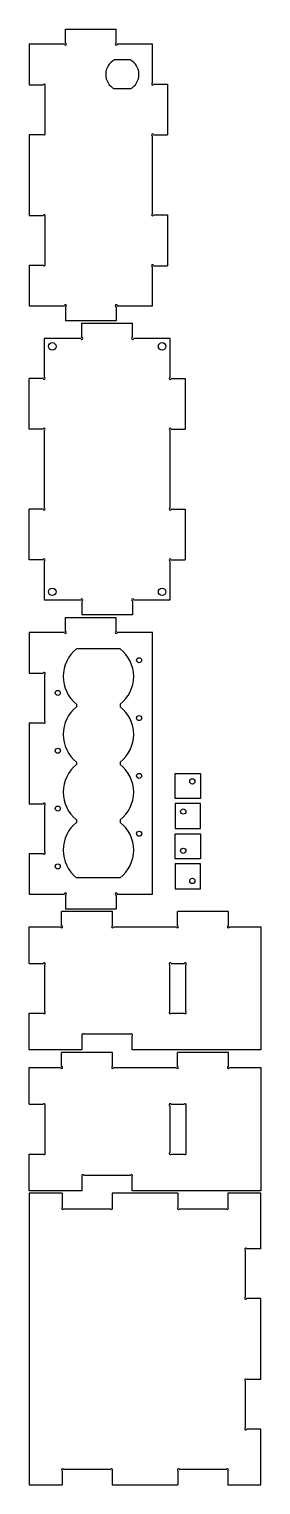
# Model space of a CAD drawing. Extents: x 0 to 92, y 0 to 579.
import ezdxf

# ---------------------------------------------------------------- set-up
doc = ezdxf.new("R2010")
doc.units = 0
for name, color, linetype in [('Shape2DView', 7, 'CONTINUOUS'), ('Shape2DView001', 7, 'CONTINUOUS'), ('Shape2DView002', 7, 'CONTINUOUS'), ('Shape2DView003', 7, 'CONTINUOUS'), ('Shape2DView004', 7, 'CONTINUOUS'), ('Shape2DView005', 7, 'CONTINUOUS'), ('Shape2DView006', 7, 'CONTINUOUS'), ('Shape2DView007', 7, 'CONTINUOUS'), ('Shape2DView008', 7, 'CONTINUOUS'), ('Shape2DView009', 7, 'CONTINUOUS')]:
    doc.layers.add(name, color=color, linetype=linetype)

msp = doc.modelspace()

# ---------------------------------------------------------------- linework, layer by layer
at = {"layer": 'Shape2DView'}
for p, q in [((0, 116), (0, 0)), ((13.1, 116), (0, 116)), ((13.1, 116), (13.1, 110.392)), ((32.9, 116), (32.9, 110.392)), ((59.1, 116), (32.9, 116)), ((59.1, 116), (59.1, 110.392)), ((78.9, 116), (78.9, 110.392)), ((92, 116), (78.9, 116)), ((92, 93.9), (92, 116)), ((13.6919, 109.8), (32.3081, 109.8)), ((59.6919, 109.8), (78.3081, 109.8)), ((85.8, 93.3081), (85.8, 74.6919)), ((92, 93.9), (86.3919, 93.9)), ((92, 74.1), (86.3919, 74.1)), ((92, 41.9), (92, 74.1)), ((85.8, 41.3081), (85.8, 22.6919)), ((92, 41.9), (86.3919, 41.9)), ((92, 22.1), (86.3919, 22.1)), ((92, 0), (92, 22.1)), ((13.6919, 6.2), (32.3081, 6.2)), ((59.6919, 6.2), (78.3081, 6.2)), ((0, 0), (13.1, 0)), ((13.1, 5.60806), (13.1, 0)), ((32.9, 5.60806), (32.9, 0)), ((32.9, 0), (59.1, 0)), ((59.1, 5.60806), (59.1, 0)), ((78.9, 5.60806), (78.9, 0)), ((78.9, 0), (92, 0))]:
    msp.add_line(p, q, dxfattribs=at)
for centre, start, end in [((13.3167, 110.017), 120, -90), ((32.6833, 110.017), -90, 60), ((59.3167, 110.017), 120, -90), ((78.6833, 110.017), -90, 60), ((13.3167, 110.017), -90, -30), ((32.6833, 110.017), -150, -90), ((59.3167, 110.017), -90, -30), ((78.6833, 110.017), -150, -90), ((86.0167, 93.6833), 30, 180), ((86.0167, 93.6833), 180, -120), ((86.0167, 74.3167), 120, 180), ((86.0167, 74.3167), 180, -30), ((86.0167, 41.6833), 30, 180), ((86.0167, 41.6833), 180, -120), ((86.0167, 22.3167), 120, 180), ((86.0167, 22.3167), 180, -30), ((13.3167, 5.98333), 30, -120), ((32.6833, 5.98333), -60, 150), ((59.3167, 5.98333), 30, -120), ((78.6833, 5.98333), -60, 150)]:
    msp.add_arc(centre, 0.43333, start, end, dxfattribs=at)
at = {"layer": 'Shape2DView001'}
for p, q in [((33.1, 172), (12.9, 172)), ((12.9, 166.4), (12.9, 172)), ((33.1, 166.4), (33.1, 172)), ((79.1, 172), (58.9, 172)), ((58.9, 166.4), (58.9, 172)), ((79.1, 166.4), (79.1, 172)), ((0, 166), (12.5, 166)), ((0, 151.4), (0, 166)), ((33.5, 166), (58.5, 166)), ((79.5, 166), (92, 166)), ((92, 166), (92, 117)), ((0, 151.4), (5.60806, 151.4)), ((6.2, 150.808), (6.2, 132.192)), ((55.8, 150.817), (55.8, 132.183)), ((56.3828, 151.4), (61.6172, 151.4)), ((62.2, 150.817), (62.2, 132.183)), ((0, 117), (0, 131.6)), ((0, 131.6), (5.60806, 131.6)), ((56.3828, 131.6), (61.6172, 131.6)), ((21.1, 117), (21.1, 122.608)), ((21.6919, 123.2), (40.3081, 123.2)), ((40.9, 117), (40.9, 122.608)), ((21.1, 117), (0, 117)), ((92, 117), (40.9, 117))]:
    msp.add_line(p, q, dxfattribs=at)
for centre, radius, start, end in [((12.9, 166), 0.4, 180, 0), ((12.9, 166), 0.4, 0, 90), ((33.1, 166), 0.4, 90, 180), ((33.1, 166), 0.4, 180, 0), ((58.9, 166), 0.4, 180, 0), ((58.9, 166), 0.4, 0, 90), ((79.1, 166), 0.4, 90, 180), ((79.1, 166), 0.4, 180, 0), ((5.98333, 151.183), 0.43333, 0, 150), ((5.98333, 151.183), 0.43333, -60, 0), ((56.0133, 151.187), 0.42667, 30, -120), ((61.9867, 151.187), 0.42667, 0, 150), ((61.9867, 151.187), 0.42667, -60, 0), ((5.98333, 131.817), 0.43333, -150, 0), ((5.98333, 131.817), 0.43333, 0, 60), ((56.0133, 131.813), 0.42667, 120, -30), ((61.9867, 131.813), 0.42667, -150, 0), ((61.9867, 131.813), 0.42667, 0, 60), ((21.3167, 122.983), 0.43333, 90, -120), ((21.3167, 122.983), 0.43333, 30, 90), ((40.6833, 122.983), 0.43333, 90, 150), ((40.6833, 122.983), 0.43333, -60, 90)]:
    msp.add_arc(centre, radius, start, end, dxfattribs=at)
at = {"layer": 'Shape2DView002'}
for p, q in [((33.1, 228), (12.9, 228)), ((12.9, 222.4), (12.9, 228)), ((33.1, 222.4), (33.1, 228)), ((79.1, 228), (58.9, 228)), ((58.9, 222.4), (58.9, 228)), ((79.1, 222.4), (79.1, 228)), ((0, 222), (12.5, 222)), ((0, 207.4), (0, 222)), ((33.5, 222), (58.5, 222)), ((79.5, 222), (92, 222)), ((92, 222), (92, 173)), ((0, 207.4), (5.60806, 207.4)), ((6.2, 188.192), (6.2, 206.808)), ((55.8, 188.183), (55.8, 206.817)), ((56.3828, 207.4), (61.6172, 207.4)), ((62.2, 188.183), (62.2, 206.817)), ((0, 173), (0, 187.6)), ((0, 187.6), (5.60806, 187.6)), ((56.3828, 187.6), (61.6172, 187.6)), ((21.1, 173), (21.1, 178.608)), ((40.3081, 179.2), (21.6919, 179.2)), ((40.9, 173), (40.9, 178.608)), ((21.1, 173), (0, 173)), ((92, 173), (40.9, 173))]:
    msp.add_line(p, q, dxfattribs=at)
for centre, radius, start, end in [((12.9, 222), 0.4, 180, 0), ((12.9, 222), 0.4, 0, 90), ((33.1, 222), 0.4, 90, 180), ((33.1, 222), 0.4, 180, 0), ((58.9, 222), 0.4, 180, 0), ((58.9, 222), 0.4, 0, 90), ((79.1, 222), 0.4, 90, 180), ((79.1, 222), 0.4, 180, 0), ((5.98333, 207.183), 0.43333, 0, 150), ((5.98333, 207.183), 0.43333, -60, 0), ((56.0133, 207.187), 0.42667, 30, -120), ((61.9867, 207.187), 0.42667, 0, 150), ((61.9867, 207.187), 0.42667, -60, 0), ((5.98333, 187.817), 0.43333, -150, 0), ((5.98333, 187.817), 0.43333, 0, 60), ((56.0133, 187.813), 0.42667, 120, -30), ((61.9867, 187.813), 0.42667, -150, 0), ((61.9867, 187.813), 0.42667, 0, 60), ((21.3167, 178.983), 0.43333, 90, -120), ((21.3167, 178.983), 0.43333, 30, 90), ((40.6833, 178.983), 0.43333, 90, 150), ((40.6833, 178.983), 0.43333, -60, 90)]:
    msp.add_arc(centre, radius, start, end, dxfattribs=at)
at = {"layer": 'Shape2DView003'}
for p, q in [((14.4, 345), (34.6, 345)), ((14.4, 339.4), (14.4, 345)), ((34.6, 339.4), (34.6, 345)), ((14, 339), (0, 339)), ((0, 339), (0, 322.9)), ((49, 339), (35, 339)), ((49, 235), (49, 339)), ((36.1603, 332.5), (18.8397, 332.5)), ((0, 322.9), (5.60806, 322.9)), ((6.2, 303.692), (6.2, 322.308)), ((18.8397, 310.5), (18.8397, 309.5)), ((36.1603, 310.5), (36.1603, 309.5)), ((0, 303.1), (5.60806, 303.1)), ((0, 303.1), (0, 270.9)), ((18.8397, 287.5), (18.8397, 286.5)), ((36.1603, 287.5), (36.1603, 286.5)), ((0, 270.9), (5.60806, 270.9)), ((6.2, 251.692), (6.2, 270.308)), ((18.8397, 264.5), (18.8397, 263.5)), ((36.1603, 264.5), (36.1603, 263.5)), ((0, 251.1), (0, 235)), ((0, 251.1), (5.60806, 251.1)), ((36.1603, 241.5), (18.8397, 241.5)), ((0, 235), (14, 235)), ((14.4, 234.6), (14.4, 229)), ((34.6, 234.6), (34.6, 229)), ((35, 235), (49, 235)), ((34.6, 229), (14.4, 229))]:
    msp.add_line(p, q, dxfattribs=at)
for centre in [(43.6403, 328), (11.3597, 315), (43.6403, 305), (11.3597, 292), (43.6403, 282), (11.3597, 269), (43.6403, 259), (11.3597, 246)]:
    msp.add_circle(centre, 1, dxfattribs=at)
for centre, radius, start, end in [((14.4, 339), 0.4, 180, 0), ((14.4, 339), 0.4, 0, 90), ((34.6, 339), 0.4, 90, 180), ((34.6, 339), 0.4, 180, 0), ((27.5, 321.5), 14, 128.213, -128.213), ((27.5, 321.5), 14, -51.7868, 51.7868), ((5.98333, 322.683), 0.43333, 0, 150), ((5.98333, 322.683), 0.43333, -60, 0), ((27.5, 298.5), 14, 128.213, -128.213), ((27.5, 298.5), 14, -51.7868, 51.7868), ((5.98333, 303.317), 0.43333, -150, 0), ((5.98333, 303.317), 0.43333, 0, 60), ((27.5, 275.5), 14, 128.213, -128.213), ((27.5, 275.5), 14, -51.7868, 51.7868), ((5.98333, 270.683), 0.43333, 0, 150), ((5.98333, 270.683), 0.43333, -60, 0), ((27.5, 252.5), 14, 128.213, -128.213), ((27.5, 252.5), 14, -51.7868, 51.7868), ((5.98333, 251.317), 0.43333, -150, 0), ((5.98333, 251.317), 0.43333, 0, 60), ((14.4, 235), 0.4, 0, -180), ((14.4, 235), 0.4, -90, 0), ((34.6, 235), 0.4, 0, -180), ((34.6, 235), 0.4, -180, -90)]:
    msp.add_arc(centre, radius, start, end, dxfattribs=at)
at = {"layer": 'Shape2DView004'}
for p, q in [((20.9, 456.4), (20.9, 462)), ((20.9, 462), (41.1, 462)), ((41.1, 456.4), (41.1, 462)), ((6, 456), (6, 440.5)), ((20.5, 456), (6, 456)), ((56, 456), (41.5, 456)), ((56, 440.5), (56, 456)), ((0, 419.9), (0, 440.1)), ((5.6, 440.1), (0, 440.1)), ((56.4, 440.1), (62, 440.1)), ((62, 440.1), (62, 419.9)), ((5.6, 419.9), (0, 419.9)), ((6, 419.5), (6, 388.5)), ((56, 388.5), (56, 419.5)), ((56.4, 419.9), (62, 419.9)), ((0, 367.9), (0, 388.1)), ((5.6, 388.1), (0, 388.1)), ((56.4, 388.1), (62, 388.1)), ((62, 388.1), (62, 367.9)), ((5.6, 367.9), (0, 367.9)), ((6, 367.5), (6, 352)), ((56, 352), (56, 367.5)), ((56.4, 367.9), (62, 367.9)), ((6, 352), (20.5, 352)), ((20.9, 351.6), (20.9, 346)), ((41.1, 351.6), (41.1, 346)), ((41.5, 352), (56, 352)), ((41.1, 346), (20.9, 346))]:
    msp.add_line(p, q, dxfattribs=at)
for centre in [(9.2, 452.8), (52.8, 452.8), (9.2, 355.2), (52.8, 355.2)]:
    msp.add_circle(centre, 1.5, dxfattribs=at)
for centre, start, end in [((20.9, 456), 180, 0), ((20.9, 456), 0, 90), ((41.1, 456), 90, 180), ((41.1, 456), 180, 0), ((6, 440.1), 180, -90), ((6, 440.1), -90, 90), ((56, 440.1), 90, -90), ((56, 440.1), -90, 0), ((6, 419.9), 90, 180), ((6, 419.9), -90, 90), ((56, 419.9), 90, -90), ((56, 419.9), 0, 90), ((6, 388.1), 180, -90), ((6, 388.1), -90, 90), ((56, 388.1), 90, -90), ((56, 388.1), -90, 0), ((6, 367.9), 90, 180), ((6, 367.9), -90, 90), ((56, 367.9), 90, -90), ((56, 367.9), 0, 90), ((20.9, 352), 0, 180), ((20.9, 352), -90, 0), ((41.1, 352), 0, 180), ((41.1, 352), 180, -90)]:
    msp.add_arc(centre, 0.4, start, end, dxfattribs=at)
at = {"layer": 'Shape2DView005'}
for p, q in [((14.4, 579), (34.6, 579)), ((14.4, 573.4), (14.4, 579)), ((34.6, 573.4), (34.6, 579)), ((0, 573), (0, 556.9)), ((14, 573), (0, 573)), ((49, 573), (35, 573)), ((49, 557.5), (49, 573)), ((40.1496, 566.8), (33.8504, 566.8)), ((0, 556.9), (5.60806, 556.9)), ((6.2, 556.308), (6.2, 537.692)), ((49.4, 557.1), (55, 557.1)), ((55, 557.1), (55, 536.9)), ((40.1496, 555.2), (33.8504, 555.2)), ((0, 537.1), (5.60806, 537.1)), ((0, 537.1), (0, 504.9)), ((49, 505.5), (49, 536.5)), ((49.4, 536.9), (55, 536.9)), ((0, 504.9), (5.60806, 504.9)), ((6.2, 504.308), (6.2, 485.692)), ((49.4, 505.1), (55, 505.1)), ((55, 505.1), (55, 484.9)), ((0, 485.1), (0, 469)), ((0, 485.1), (5.60806, 485.1)), ((49, 469), (49, 484.5)), ((49.4, 484.9), (55, 484.9)), ((0, 469), (14, 469)), ((35, 469), (49, 469)), ((14.4, 468.6), (14.4, 463)), ((34.6, 468.6), (34.6, 463)), ((34.6, 463), (14.4, 463))]:
    msp.add_line(p, q, dxfattribs=at)
for centre, radius, start, end in [((14.4, 573), 0.4, 0, 90), ((34.6, 573), 0.4, 90, 180), ((14.4, 573), 0.4, 180, 0), ((34.6, 573), 0.4, 180, 0), ((37, 561), 6.6, 118.504, -118.504), ((37, 561), 6.6, -61.4965, 61.4965), ((5.98333, 556.683), 0.43333, 0, 150), ((5.98333, 556.683), 0.43333, -60, 0), ((49, 557.1), 0.4, 90, -90), ((49, 557.1), 0.4, -90, 0), ((5.98333, 537.317), 0.43333, -150, 0), ((5.98333, 537.317), 0.43333, 0, 60), ((49, 536.9), 0.4, 90, -90), ((49, 536.9), 0.4, 0, 90), ((5.98333, 504.683), 0.43333, 0, 150), ((5.98333, 504.683), 0.43333, -60, 0), ((49, 505.1), 0.4, 90, -90), ((49, 505.1), 0.4, -90, 0), ((5.98333, 485.317), 0.43333, -150, 0), ((5.98333, 485.317), 0.43333, 0, 60), ((49, 484.9), 0.4, 90, -90), ((49, 484.9), 0.4, 0, 90), ((14.4, 469), 0.4, 0, 180), ((14.4, 469), 0.4, -90, 0), ((34.6, 469), 0.4, 0, 180), ((34.6, 469), 0.4, 180, -90)]:
    msp.add_arc(centre, radius, start, end, dxfattribs=at)
at = {"layer": 'Shape2DView006'}
for p, q in [((68, 247), (58, 247)), ((58, 247), (58, 237)), ((68, 237), (68, 247)), ((58, 237), (68, 237))]:
    msp.add_line(p, q, dxfattribs=at)
msp.add_circle((64.8, 240.2), 1.05, dxfattribs=at)
at = {"layer": 'Shape2DView007'}
for p, q in [((58, 259), (68, 259)), ((58, 249), (58, 259)), ((68, 259), (68, 249)), ((68, 249), (58, 249))]:
    msp.add_line(p, q, dxfattribs=at)
msp.add_circle((61.2, 252.2), 1.05, dxfattribs=at)
at = {"layer": 'Shape2DView008'}
for p, q in [((68, 271), (58, 271)), ((58, 271), (58, 261)), ((68, 261), (68, 271)), ((58, 261), (68, 261))]:
    msp.add_line(p, q, dxfattribs=at)
msp.add_circle((61.2, 267.8), 1.05, dxfattribs=at)
at = {"layer": 'Shape2DView009'}
for p, q in [((58, 273), (58, 283)), ((58, 283), (68, 283)), ((68, 283), (68, 273)), ((68, 273), (58, 273))]:
    msp.add_line(p, q, dxfattribs=at)
msp.add_circle((64.8, 279.8), 1.05, dxfattribs=at)

doc.saveas('drawing.dxf')
